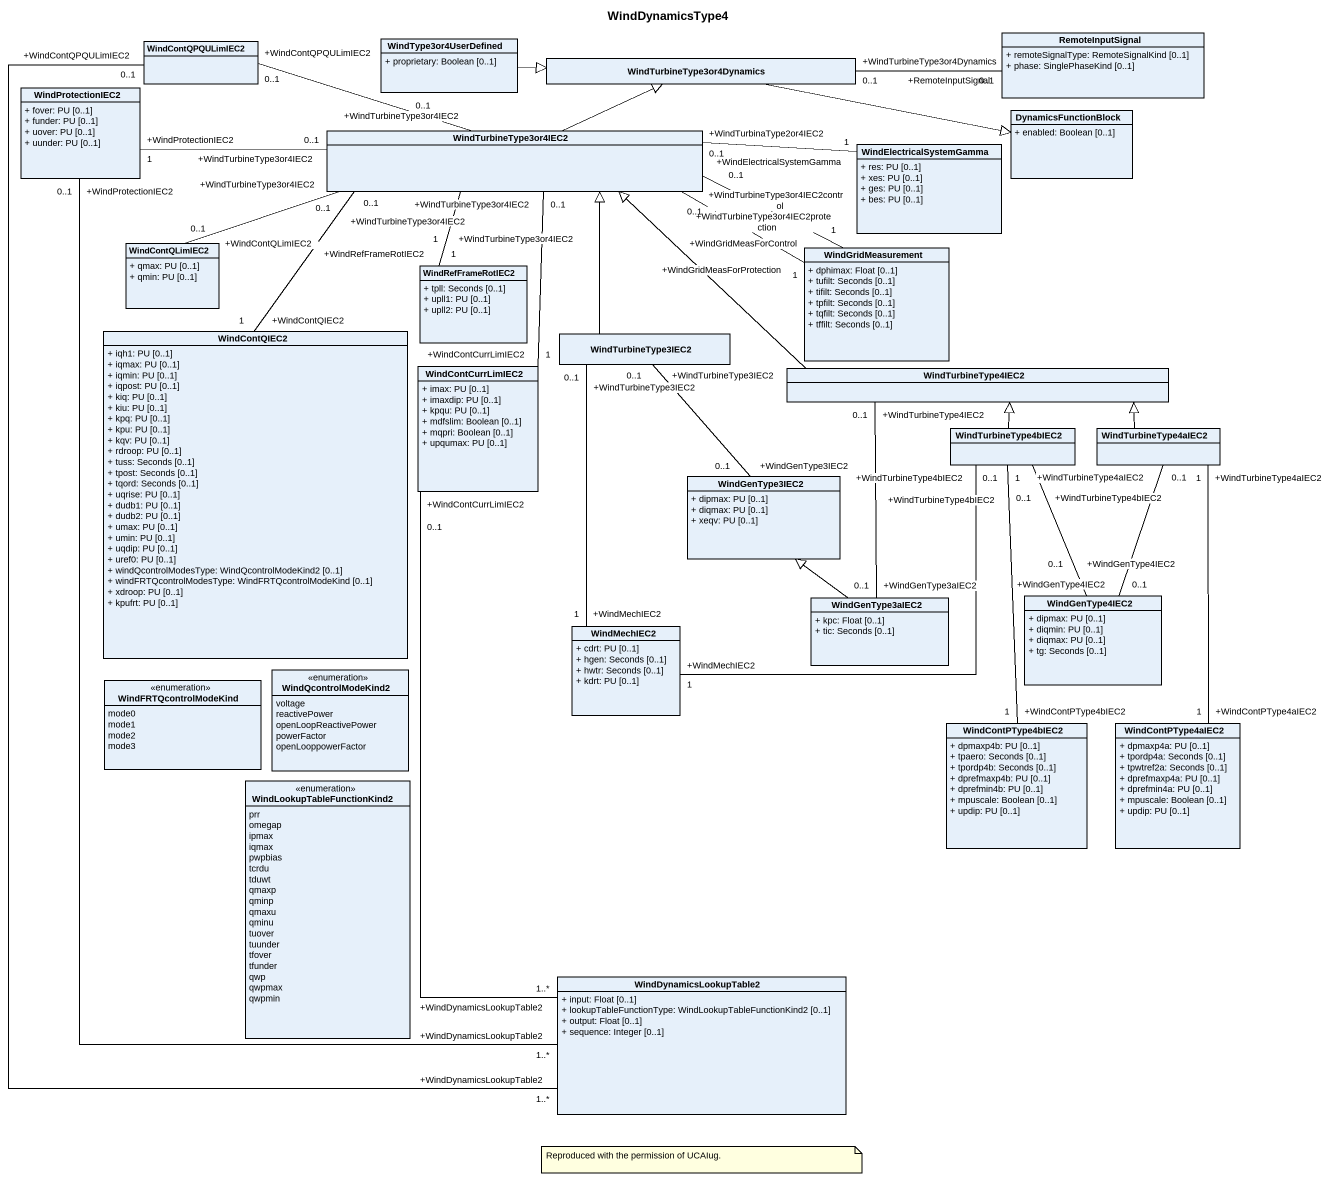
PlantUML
@startuml
title WindDynamicsType4
hide circle
hide empty members
skinparam classAttributeIconSize 0
class WindContQPQULimIEC2
class WindType3or4UserDefined {
  + proprietary: Boolean [0..1]
}
class RemoteInputSignal {
  + remoteSignalType: RemoteSignalKind [0..1]
  + phase: SinglePhaseKind [0..1]
}
class WindProtectionIEC2 {
  + fover: PU [0..1]
  + funder: PU [0..1]
  + uover: PU [0..1]
  + uunder: PU [0..1]
}
class WindTurbineType3or4Dynamics
class DynamicsFunctionBlock {
  + enabled: Boolean [0..1]
}
class WindTurbineType3or4IEC2
class WindElectricalSystemGamma {
  + res: PU [0..1]
  + xes: PU [0..1]
  + ges: PU [0..1]
  + bes: PU [0..1]
}
class WindContQLimIEC2 {
  + qmax: PU [0..1]
  + qmin: PU [0..1]
}
class WindRefFrameRotIEC2 {
  + tpll: Seconds [0..1]
  + upll1: PU [0..1]
  + upll2: PU [0..1]
}
class WindGridMeasurement {
  + dphimax: Float [0..1]
  + tufilt: Seconds [0..1]
  + tifilt: Seconds [0..1]
  + tpfilt: Seconds [0..1]
  + tqfilt: Seconds [0..1]
  + tffilt: Seconds [0..1]
}
class WindContQIEC2 {
  + iqh1: PU [0..1]
  + iqmax: PU [0..1]
  + iqmin: PU [0..1]
  + iqpost: PU [0..1]
  + kiq: PU [0..1]
  + kiu: PU [0..1]
  + kpq: PU [0..1]
  + kpu: PU [0..1]
  + kqv: PU [0..1]
  + rdroop: PU [0..1]
  + tuss: Seconds [0..1]
  + tpost: Seconds [0..1]
  + tqord: Seconds [0..1]
  + uqrise: PU [0..1]
  + dudb1: PU [0..1]
  + dudb2: PU [0..1]
  + umax: PU [0..1]
  + umin: PU [0..1]
  + uqdip: PU [0..1]
  + uref0: PU [0..1]
  + windQcontrolModesType: WindQcontrolModeKind2 [0..1]
  + windFRTQcontrolModesType: WindFRTQcontrolModeKind [0..1]
  + xdroop: PU [0..1]
  + kpufrt: PU [0..1]
}
class WindTurbineType3IEC2
class WindContCurrLimIEC2 {
  + imax: PU [0..1]
  + imaxdip: PU [0..1]
  + kpqu: PU [0..1]
  + mdfslim: Boolean [0..1]
  + mqpri: Boolean [0..1]
  + upqumax: PU [0..1]
}
class WindTurbineType4IEC2
class WindTurbineType4bIEC2
class WindTurbineType4aIEC2
class WindGenType3IEC2 {
  + dipmax: PU [0..1]
  + diqmax: PU [0..1]
  + xeqv: PU [0..1]
}
class WindMechIEC2 {
  + cdrt: PU [0..1]
  + hgen: Seconds [0..1]
  + hwtr: Seconds [0..1]
  + kdrt: PU [0..1]
}
class WindGenType3aIEC2 {
  + kpc: Float [0..1]
  + tic: Seconds [0..1]
}
class WindGenType4IEC2 {
  + dipmax: PU [0..1]
  + diqmin: PU [0..1]
  + diqmax: PU [0..1]
  + tg: Seconds [0..1]
}
enum WindQcontrolModeKind2 {
  voltage
  reactivePower
  openLoopReactivePower
  powerFactor
  openLooppowerFactor
}
enum WindFRTQcontrolModeKind {
  mode0
  mode1
  mode2
  mode3
}
class WindContPType4bIEC2 {
  + dpmaxp4b: PU [0..1]
  + tpaero: Seconds [0..1]
  + tpordp4b: Seconds [0..1]
  + dprefmaxp4b: PU [0..1]
  + dprefmin4b: PU [0..1]
  + mpuscale: Boolean [0..1]
  + updip: PU [0..1]
}
class WindContPType4aIEC2 {
  + dpmaxp4a: PU [0..1]
  + tpordp4a: Seconds [0..1]
  + tpwtref2a: Seconds [0..1]
  + dprefmaxp4a: PU [0..1]
  + dprefmin4a: PU [0..1]
  + mpuscale: Boolean [0..1]
  + updip: PU [0..1]
}
enum WindLookupTableFunctionKind2 {
  prr
  omegap
  ipmax
  iqmax
  pwpbias
  tcrdu
  tduwt
  qmaxp
  qminp
  qmaxu
  qminu
  tuover
  tuunder
  tfover
  tfunder
  qwp
  qwpmax
  qwpmin
}
class WindDynamicsLookupTable2 {
  + input: Float [0..1]
  + lookupTableFunctionType: WindLookupTableFunctionKind2 [0..1]
  + output: Float [0..1]
  + sequence: Integer [0..1]
}
WindContQPQULimIEC2 "+WindContQPQULimIEC2\n0..1" -right- "+WindTurbineType3or4IEC2\n0..1" WindTurbineType3or4IEC2
WindType3or4UserDefined -right-|> WindTurbineType3or4Dynamics
WindProtectionIEC2 "+WindProtectionIEC2\n1" -right- "+WindTurbineType3or4IEC2\n0..1" WindTurbineType3or4IEC2
WindTurbineType3or4Dynamics "+WindTurbineType3or4Dynamics\n0..1" -right- "+RemoteInputSignal\n0..1" RemoteInputSignal
WindTurbineType3or4Dynamics -right-|> DynamicsFunctionBlock
WindTurbineType3or4IEC2 -right-|> WindTurbineType3or4Dynamics
WindElectricalSystemGamma "+WindElectricalSystemGamma\n1" -left- "+WindTurbinaType2or4IEC2\n0..1" WindTurbineType3or4IEC2
WindContQLimIEC2 "+WindContQLimIEC2\n0..1" -right- "+WindTurbineType3or4IEC2\n0..1" WindTurbineType3or4IEC2
WindRefFrameRotIEC2 "+WindRefFrameRotIEC2\n1" -up- "+WindTurbineType3or4IEC2\n1" WindTurbineType3or4IEC2
WindGridMeasurement "+WindGridMeasForControl\n1" -left- "+WindTurbineType3or4IEC2control\n0..1" WindTurbineType3or4IEC2
WindGridMeasurement "+WindGridMeasForProtection\n1" -left- "+WindTurbineType3or4IEC2protection\n0..1" WindTurbineType3or4IEC2
WindContQIEC2 "+WindContQIEC2\n1" -up- "+WindTurbineType3or4IEC2\n0..1" WindTurbineType3or4IEC2
WindTurbineType3IEC2 -up-|> WindTurbineType3or4IEC2
WindContCurrLimIEC2 "+WindContCurrLimIEC2\n1" -up- "+WindTurbineType3or4IEC2\n0..1" WindTurbineType3or4IEC2
WindTurbineType4IEC2 -left-|> WindTurbineType3or4IEC2
WindTurbineType4bIEC2 -up-|> WindTurbineType4IEC2
WindTurbineType4aIEC2 -left-|> WindTurbineType4IEC2
WindGenType3IEC2 "+WindGenType3IEC2\n0..1" -up- "+WindTurbineType3IEC2\n0..1" WindTurbineType3IEC2
WindMechIEC2 "+WindMechIEC2\n1" -up- "+WindTurbineType3IEC2\n0..1" WindTurbineType3IEC2
WindMechIEC2 "+WindMechIEC2\n1" -right- "+WindTurbineType4bIEC2\n0..1" WindTurbineType4bIEC2
WindGenType3aIEC2 "+WindGenType3aIEC2\n0..1" -up- "+WindTurbineType4IEC2\n0..1" WindTurbineType4IEC2
WindGenType3aIEC2 -up-|> WindGenType3IEC2
WindGenType4IEC2 "+WindGenType4IEC2\n0..1" -up- "+WindTurbineType4bIEC2\n0..1" WindTurbineType4bIEC2
WindGenType4IEC2 "+WindGenType4IEC2\n0..1" -up- "+WindTurbineType4aIEC2\n0..1" WindTurbineType4aIEC2
WindContPType4bIEC2 "+WindContPType4bIEC2\n1" -up- "+WindTurbineType4bIEC2\n1" WindTurbineType4bIEC2
WindContPType4aIEC2 "+WindContPType4aIEC2\n1" -up- "+WindTurbineType4aIEC2\n1" WindTurbineType4aIEC2
WindDynamicsLookupTable2 "+WindDynamicsLookupTable2\n1..*" -up- "+WindContQPQULimIEC2\n0..1" WindContQPQULimIEC2
WindDynamicsLookupTable2 "+WindDynamicsLookupTable2\n1..*" -up- "+WindProtectionIEC2\n0..1" WindProtectionIEC2
WindDynamicsLookupTable2 "+WindDynamicsLookupTable2\n1..*" -up- "+WindContCurrLimIEC2\n0..1" WindContCurrLimIEC2
note as N1
  Reproduced with the permission of UCAIug.
end note
@enduml
